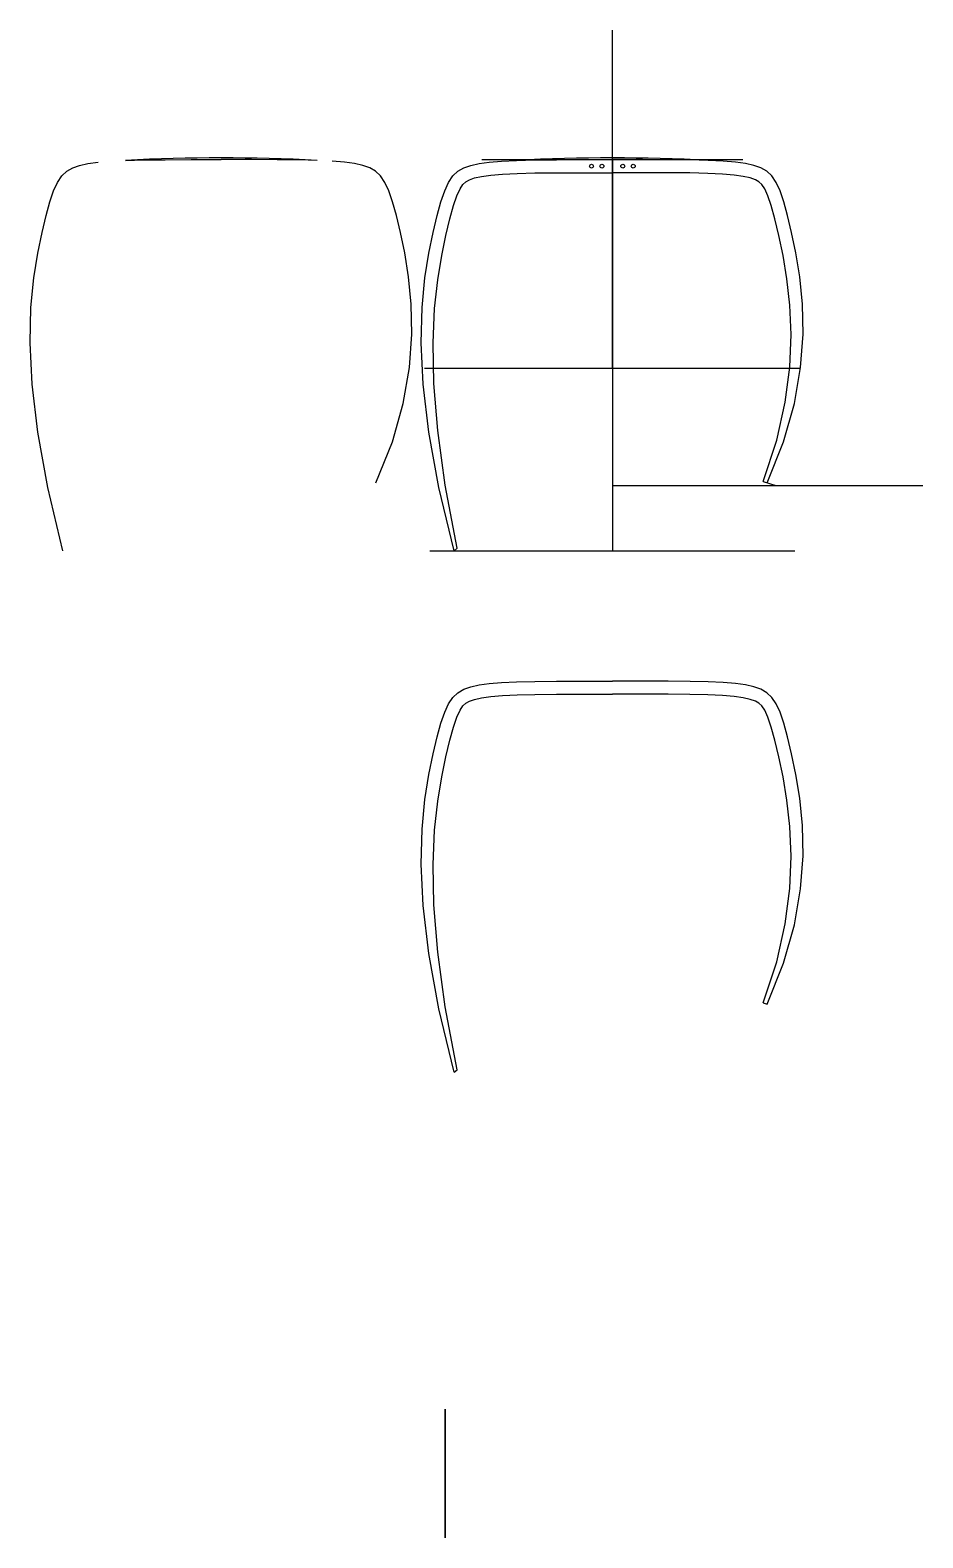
# Model space of a CAD drawing. Header units: millimetres. Extents: x -223 to 119, y -449 to 130.
import ezdxf

# ---------------------------------------------------------------- set-up
doc = ezdxf.new("R2010")
doc.units = ezdxf.units.MM

msp = doc.modelspace()

# ---------------------------------------------------------------- linework, layer by layer
at = {"color": 5}
for p, q in [((0, 0), (0, 129.67)), ((-50, 80), (50, 80)), ((0, 80), (0, -45)), ((0, 80), (0, -70)), ((-72, 0), (72, 0)), ((0, -45), (119.06, -45)), ((57.87, -43.45), (62.63, -45)), ((-60.69, -70), (-59.49, -69.06)), ((-70, -70), (70, -70))]:
    msp.add_line(p, q, dxfattribs=at)
for p, q in [((0, 80), (0, 83)), ((57.87, -243.45), (59.34, -243.93)), ((-60.69, -270), (-59.49, -269.06))]:
    msp.add_line(p, q)
for points in [[(-210.69, -70), (-216.54, -45.72), (-220.38, -24.49), (-222.52, -6.08), (-223.28, 9.75), (-222.96, 23.24), (-221.88, 34.63), (-220.36, 44.15), (-218.7, 52.06), (-217.17, 58.57), (-215.73, 63.85), (-214.3, 68.04), (-212.8, 71.28), (-211.13, 73.74), (-209.22, 75.54), (-206.96, 76.85), (-204.29, 77.8), (-201.1, 78.53), (-197.22, 79.07)], [(-186.74, 79.73), (-179.79, 79.88), (-171.46, 79.97), (-161.59, 80), (-150, 80)], [(-113.26, 79.73), (-120.21, 79.88), (-128.54, 79.97), (-138.41, 80), (-150, 80)], [(-90.66, -43.93), (-84.36, -28.25), (-80.19, -13.49), (-77.81, 0.28), (-76.89, 13.01), (-77.11, 24.61), (-78.14, 35.03), (-79.65, 44.21), (-81.3, 52.06), (-82.83, 58.57), (-84.27, 63.85), (-85.7, 68.04), (-87.2, 71.28), (-88.87, 73.74), (-90.78, 75.54), (-93.04, 76.85), (-95.71, 77.8), (-98.9, 78.53), (-102.78, 79.07), (-107.5, 79.46)], [(-60.69, -70), (-66.54, -45.72), (-70.38, -24.49), (-72.52, -6.08), (-73.28, 9.75), (-72.96, 23.24), (-71.88, 34.63), (-70.36, 44.15), (-68.7, 52.06), (-67.17, 58.57), (-65.73, 63.85), (-64.3, 68.04), (-62.8, 71.28), (-61.13, 73.74), (-59.22, 75.54), (-56.96, 76.85), (-54.29, 77.8), (-51.1, 78.53), (-47.22, 79.07), (-42.5, 79.46), (-36.74, 79.73), (-29.79, 79.88), (-21.46, 79.97), (-11.59, 80), (0, 80)], [(59.34, -43.93), (65.64, -28.25), (69.81, -13.49), (72.19, 0.28), (73.11, 13.01), (72.89, 24.61), (71.86, 35.03), (70.35, 44.21), (68.7, 52.06), (67.17, 58.57), (65.73, 63.85), (64.3, 68.04), (62.8, 71.28), (61.13, 73.74), (59.22, 75.54), (56.96, 76.85), (54.29, 77.8), (51.1, 78.53), (47.22, 79.07), (42.5, 79.46), (36.74, 79.73), (29.79, 79.88), (21.46, 79.97), (11.59, 80), (0, 80)], [(-59.49, -69.06), (-64.1, -44.91), (-66.98, -23.95), (-68.43, -5.83), (-68.74, 9.69), (-68.16, 22.86), (-66.98, 33.95), (-65.45, 43.23), (-63.82, 50.97), (-62.32, 57.34), (-60.95, 62.38), (-59.65, 66.17), (-58.43, 68.81), (-57.3, 70.47), (-56.21, 71.51), (-54.85, 72.29), (-52.89, 72.99), (-50.19, 73.6), (-46.67, 74.1), (-42.18, 74.47), (-36.57, 74.73), (-29.7, 74.88), (-21.43, 74.97), (-11.58, 75), (0, 75)], [(57.87, -43.45), (63.01, -27.65), (66.27, -13.08), (68.01, 0.44), (68.51, 12.88), (68.07, 24.18), (66.95, 34.33), (65.45, 43.27), (63.82, 50.97), (62.32, 57.34), (60.95, 62.38), (59.65, 66.17), (58.43, 68.81), (57.3, 70.47), (56.21, 71.51), (54.85, 72.29), (52.89, 72.99), (50.19, 73.6), (46.67, 74.1), (42.18, 74.47), (36.57, 74.73), (29.7, 74.88), (21.43, 74.97), (11.58, 75), (0, 75)], [(-60.69, -270), (-66.54, -245.72), (-70.38, -224.49), (-72.52, -206.08), (-73.28, -190.25), (-72.96, -176.76), (-71.88, -165.37), (-70.36, -155.85), (-68.7, -147.94), (-67.17, -141.43), (-65.73, -136.15), (-64.3, -131.96), (-62.8, -128.72), (-61.13, -126.26), (-59.22, -124.46), (-56.96, -123.15), (-54.29, -122.2), (-51.1, -121.47), (-47.22, -120.93), (-42.5, -120.54), (-36.74, -120.27), (-29.79, -120.12), (-21.46, -120.03), (-11.59, -120), (0, -120)], [(59.34, -243.93), (65.64, -228.25), (69.81, -213.49), (72.19, -199.72), (73.11, -186.99), (72.89, -175.39), (71.86, -164.97), (70.35, -155.79), (68.7, -147.94), (67.17, -141.43), (65.73, -136.15), (64.3, -131.96), (62.8, -128.72), (61.13, -126.26), (59.22, -124.46), (56.96, -123.15), (54.29, -122.2), (51.1, -121.47), (47.22, -120.93), (42.5, -120.54), (36.74, -120.27), (29.79, -120.12), (21.46, -120.03), (11.59, -120), (0, -120)], [(-59.49, -269.06), (-64.1, -244.91), (-66.98, -223.95), (-68.43, -205.83), (-68.74, -190.31), (-68.16, -177.14), (-66.98, -166.05), (-65.45, -156.77), (-63.82, -149.03), (-62.32, -142.66), (-60.95, -137.62), (-59.65, -133.83), (-58.43, -131.19), (-57.3, -129.53), (-56.21, -128.49), (-54.85, -127.71), (-52.89, -127.01), (-50.19, -126.4), (-46.67, -125.9), (-42.18, -125.53), (-36.57, -125.27), (-29.7, -125.12), (-21.43, -125.03), (-11.58, -125), (0, -125)], [(57.87, -243.45), (63.01, -227.65), (66.27, -213.08), (68.01, -199.56), (68.51, -187.12), (68.07, -175.82), (66.95, -165.67), (65.45, -156.73), (63.82, -149.03), (62.32, -142.66), (60.95, -137.62), (59.65, -133.83), (58.43, -131.19), (57.3, -129.53), (56.21, -128.49), (54.85, -127.71), (52.89, -127.01), (50.19, -126.4), (46.67, -125.9), (42.18, -125.53), (36.57, -125.27), (29.7, -125.12), (21.43, -125.03), (11.58, -125), (0, -125)]]:
    msp.add_lwpolyline(points, dxfattribs=at)
for centre in [(-8, 77.5), (-4, 77.5), (4, 77.5), (8, 77.5)]:
    msp.add_circle(centre, 0.75)
for centre in [(-150, -625.03), (0, -625.03)]:
    msp.add_arc(centre, 705.71, 87.01576, 92.98424)
at = {"extrusion": (1, 0, 0)}
msp.add_ellipse((-64.1, -423.95, -20), major_axis=(0, -24.68), ratio=0.8103, dxfattribs=at)

doc.saveas('drawing.dxf')
